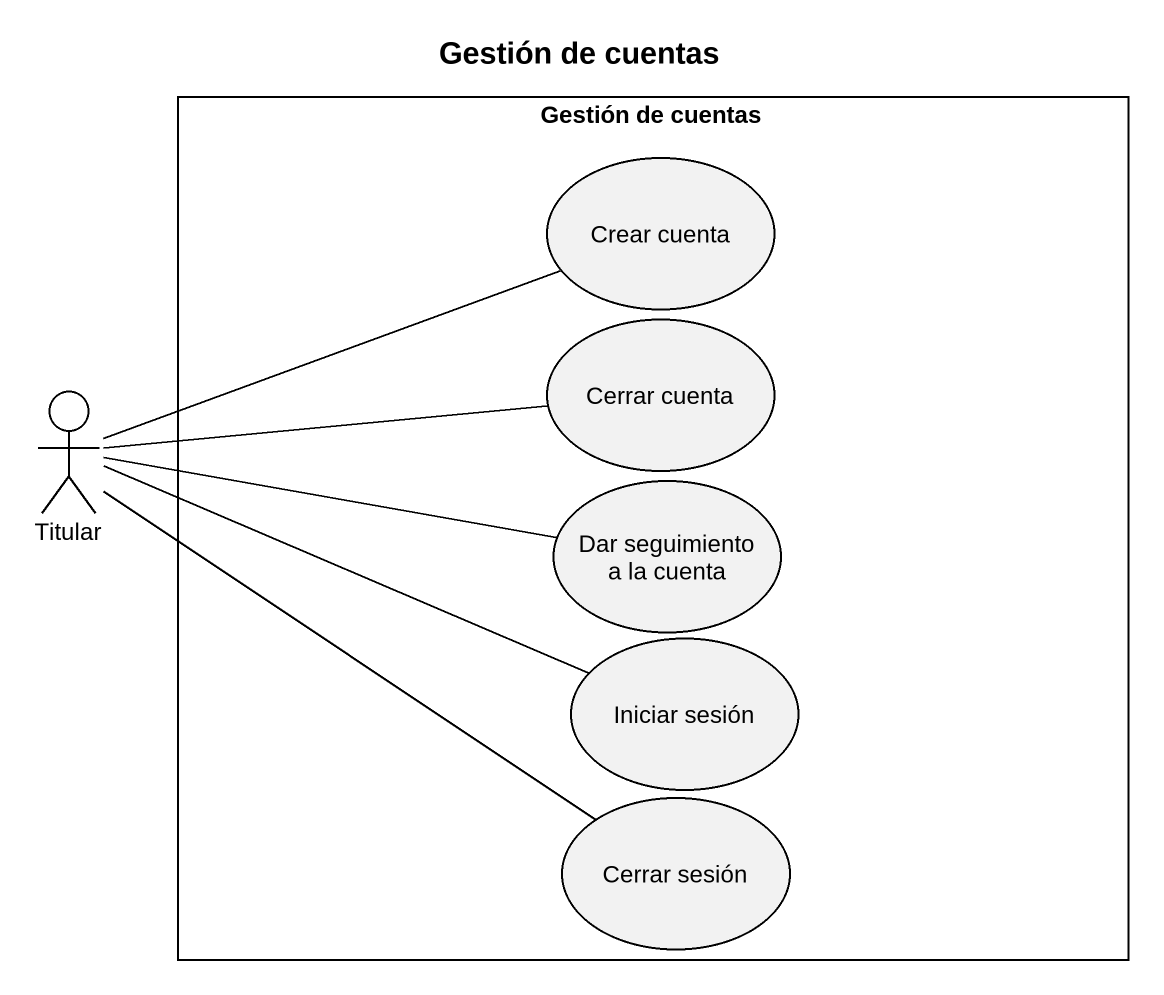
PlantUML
@startuml
title Gestión de cuentas
rectangle "Gestión de cuentas" as Gestión_de_cuentas {
  usecase "Crear cuenta" as Crear_cuenta
  usecase "Cerrar cuenta" as Cerrar_cuenta
  usecase "Dar seguimiento a la cuenta" as Dar_seguimiento_a_la_cuenta
  usecase "Iniciar sesión" as Iniciar_sesión
  usecase "Cerrar sesión" as Cerrar_sesión
}
actor Titular
Titular -right- Crear_cuenta
Titular -right- Cerrar_cuenta
Titular -right- Dar_seguimiento_a_la_cuenta
Titular -right- Iniciar_sesión
Titular -- Cerrar_sesión
@enduml
